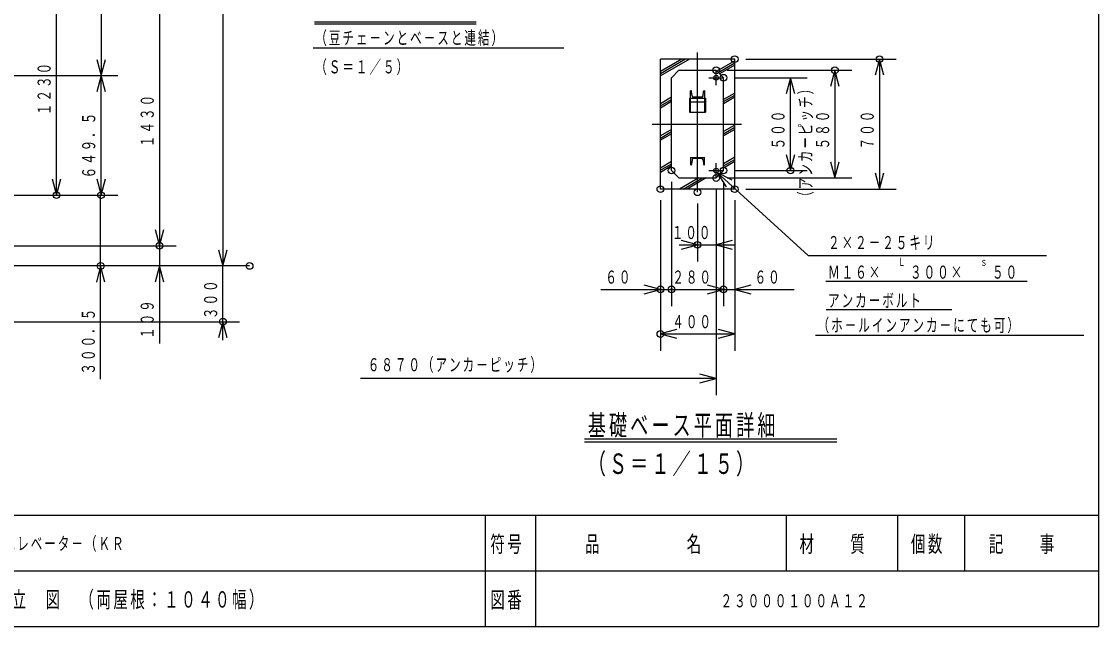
# Model space of a CAD drawing. Units: millimetres, scale not verified, with parts at other scales. Extents: x -8373 to 8307, y -5807 to 5773.
# Drawn here: x 2508 to 8307, y -5807 to -2550 of the extents above; entities that cross this region are included whole.
import ezdxf
from ezdxf.enums import TextEntityAlignment as Align

# ---------------------------------------------------------------- set-up
doc = ezdxf.new("R2010")
doc.units = ezdxf.units.MM
doc.header["$LTSCALE"] = 20
doc.layers.add('0-0_L-1-1', color=4, linetype='Continuous')
doc.layers.add('1-2_NTEXT', color=7, linetype='Continuous')
doc.styles.add('ＭＳ ゴシック', font='')
doc.styles.get('ＭＳ ゴシック').set_extended_font_data('MS Gothic')

msp = doc.modelspace()

# ---------------------------------------------------------------- linework, layer by layer
at = {"layer": '0-0_L-1-1'}
for p, q in [((8307.35, 5772.75), (8307.35, -5807.25)), ((3592.48, 1963.01), (3592.48, -3865.99)), ((2936.06, -971.49), (2936.06, -2840.99)), ((2696.06, -3484.49), (2696.06, -2254.49)), ((3251.2, -2326.99), (3251.2, -3756.99)), ((4086.36, -2552.06), (4955.76, -2552.06)), ((4086.36, -2561.66), (4955.76, -2561.66)), ((4078.85, -2691.63), (5428.25, -2691.63)), ((6148.36, -3469.21), (6148.36, -2715.78)), ((5948.36, -3452.18), (5948.36, -2752.18)), ((6348.36, -2752.18), (5948.36, -2752.18)), ((6084.17, -2752.18), (5948.36, -2830.59)), ((6064.17, -2752.18), (5948.36, -2819.04)), ((6104.17, -2752.18), (5948.36, -2842.13)), ((6348.36, -2761.3), (6252.71, -2816.53)), ((6260.03, -2823.85), (6348.36, -2772.85)), ((6348.36, -3452.18), (6348.36, -2752.18)), ((6408.36, -2752.18), (7218.36, -2752.18)), ((7128.36, -2752.18), (7128.36, -3452.18)), ((484.76, -2840.99), (3026.06, -2840.99)), ((484.76, -2840.99), (3026.06, -2840.99)), ((2936.06, -3484.49), (2936.06, -2840.99)), ((6048.36, -2812.18), (6008.36, -2852.18)), ((6048.36, -2812.18), (6248.36, -2812.18)), ((6288.36, -2852.18), (6248.36, -2812.18)), ((6248.36, -2892.18), (6248.36, -2812.18)), ((6348.36, -2784.4), (6267.35, -2831.17)), ((6308.36, -2812.18), (6978.36, -2812.18)), ((6888.36, -2812.18), (6888.36, -3392.18)), ((6008.36, -3352.18), (6008.36, -2852.18)), ((6208.36, -2852.18), (6288.36, -2852.18)), ((6288.36, -3352.18), (6288.36, -2852.18)), ((6348.36, -2852.18), (6738.36, -2852.18)), ((6648.36, -3352.18), (6648.36, -2852.18)), ((6008.36, -2957.6), (5948.36, -2992.24)), ((6110.86, -3037.18), (6110.86, -2922.18)), ((6112.66, -2922.18), (6110.86, -2922.18)), ((6118.75, -2949.87), (6116.64, -2925.83)), ((6169.99, -2957.18), (6126.72, -2957.18)), ((6177.96, -2949.87), (6180.07, -2925.83)), ((6185.86, -2922.18), (6184.05, -2922.18)), ((6185.86, -2922.18), (6185.86, -3037.18)), ((6348.36, -2934.51), (6288.36, -2969.15)), ((6288.36, -2980.7), (6348.36, -2946.06)), ((6348.36, -2957.6), (6288.36, -2992.24)), ((5948.36, -3003.79), (6008.36, -2969.15)), ((6008.36, -2980.7), (5948.36, -3015.34)), ((6104.86, -2962.18), (6191.86, -2962.18)), ((6104.86, -2962.18), (6104.86, -3037.18)), ((6110.86, -2982.18), (6185.86, -2982.18)), ((6191.86, -2962.18), (6191.86, -3037.18)), ((6104.86, -3037.18), (6191.86, -3037.18)), ((5904.32, -3102.18), (6385.33, -3102.18)), ((6008.36, -3130.81), (5948.36, -3165.45)), ((6348.36, -3107.71), (6288.36, -3142.36)), ((6288.36, -3153.9), (6348.36, -3119.26)), ((6348.36, -3130.81), (6288.36, -3165.45)), ((5948.36, -3177), (6008.36, -3142.36)), ((6008.36, -3153.9), (5948.36, -3188.54)), ((6008.36, -3304.01), (5948.36, -3338.65)), ((6110.86, -3282.18), (6110.86, -3322.18)), ((6110.86, -3282.18), (6185.86, -3282.18)), ((6118.75, -3294.48), (6116.64, -3318.53)), ((6169.99, -3287.18), (6126.72, -3287.18)), ((6177.96, -3294.48), (6180.07, -3318.53)), ((6185.86, -3322.18), (6185.86, -3282.18)), ((6348.36, -3280.92), (6288.36, -3315.56)), ((6288.36, -3327.11), (6348.36, -3292.47)), ((6348.36, -3304.01), (6288.36, -3338.65)), ((5948.36, -3350.2), (6008.36, -3315.56)), ((6008.36, -3327.11), (5948.36, -3361.75)), ((6008.36, -3352.18), (6048.36, -3392.18)), ((6112.66, -3322.18), (6110.86, -3322.18)), ((6185.86, -3322.18), (6184.05, -3322.18)), ((6208.36, -3352.18), (6288.36, -3352.18)), ((6248.36, -3392.18), (6248.36, -3312.18)), ((6248.36, -3392.18), (6288.36, -3352.18)), ((6348.36, -3352.18), (6738.36, -3352.18)), ((6008.36, -3412.18), (6008.36, -4082.18)), ((6008.36, -3412.18), (6008.36, -4082.18)), ((6048.36, -3392.18), (6248.36, -3392.18)), ((6155.65, -3392.18), (6051.73, -3452.18)), ((6071.73, -3452.18), (6175.65, -3392.18)), ((6195.65, -3392.18), (6091.73, -3452.18)), ((6288.36, -3412.18), (6288.36, -4082.18)), ((6288.36, -3412.18), (6288.36, -4082.18)), ((6308.36, -3392.18), (6978.36, -3392.18)), ((6348.36, -3452.18), (5948.36, -3452.18)), ((6248.36, -3452.18), (6248.36, -4562.18)), ((6248.36, -3452.18), (6248.36, -3842.18)), ((6408.36, -3452.18), (7218.36, -3452.18)), ((433.76, -3484.49), (3024.06, -3484.49)), ((433.76, -3484.49), (2786.06, -3484.49)), ((433.76, -3484.49), (3026.06, -3484.49)), ((2934.06, -4474.99), (2934.06, -3484.49)), ((5948.36, -3512.18), (5948.36, -4322.18)), ((5948.36, -3512.18), (5948.36, -4082.18)), ((6148.36, -3529.21), (6148.36, -3842.18)), ((6348.36, -3512.18), (6348.36, -4322.18)), ((6348.36, -3512.18), (6348.36, -4082.18)), ((3251.2, -3657.99), (3251.2, -4282.99)), ((524.76, -3756.99), (3341.2, -3756.99)), ((524.76, -3756.99), (3341.2, -3756.99)), ((6049.36, -3752.18), (6347.36, -3752.18)), ((3736.24, -3865.99), (-7985.72, -3865.99)), ((3676.24, -3865.99), (2844.06, -3865.99)), ((3592.48, -4264.99), (3592.48, -3865.99)), ((5627.36, -3992.18), (6008.36, -3992.18)), ((6008.36, -3992.18), (6288.36, -3992.18)), ((6189.36, -3992.18), (6669.36, -3992.18)), ((6838.51, -3947.02), (7922.95, -3947.02)), ((6840.43, -4101.1), (7517.83, -4101.1)), ((564.76, -4165.99), (3682.48, -4165.99)), ((5948.36, -4232.18), (6348.36, -4232.18)), ((6783.98, -4239.17), (8229.38, -4239.17)), ((6248.36, -4472.18), (4334.21, -4472.18)), ((5540.46, -4797.7), (6899.16, -4797.7)), ((5540.46, -4812.7), (6899.16, -4812.7)), ((-8372.65, -5207.25), (8307.35, -5207.25)), ((5277.35, -5507.25), (5277.35, -5207.25)), ((6627.35, -5507.25), (6627.35, -5207.25)), ((7227.35, -5507.25), (7227.35, -5207.25)), ((7587.35, -5507.25), (7587.35, -5207.25)), ((1557.35, -5507.25), (5007.35, -5507.25)), ((5007.35, -5507.25), (5277.35, -5507.25)), ((5277.35, -5807.25), (5277.35, -5507.25)), ((5277.35, -5507.25), (6627.35, -5507.25)), ((6627.35, -5507.25), (7227.35, -5507.25))]:
    msp.add_line(p, q, dxfattribs=at)
for points in [[(-8372.65, 5772.75), (-8372.65, -5807.25), (8307.35, -5807.25)], [(2912.77, -2754.06), (2936.06, -2840.99), (2959.36, -2754.06)], [(7151.65, -2839.11), (7128.36, -2752.18), (7105.06, -2839.11)], [(2959.36, -2927.93), (2936.06, -2840.99), (2912.77, -2927.93)], [(6911.65, -2899.11), (6888.36, -2812.18), (6865.06, -2899.11)], [(6671.65, -2939.11), (6648.36, -2852.18), (6625.06, -2939.11)], [(6625.06, -3265.24), (6648.36, -3352.18), (6671.65, -3265.24)], [(6865.06, -3305.24), (6888.36, -3392.18), (6911.65, -3305.24)], [(6334.06, -3404.59), (6254.1, -3363.28), (6302.7, -3439.03)], [(6254.1, -3363.28), (6744.13, -3809.5), (8028.37, -3809.5)], [(2672.77, -3397.56), (2696.06, -3484.49), (2719.36, -3397.56)], [(2912.77, -3397.56), (2936.06, -3484.49), (2959.36, -3397.56)], [(7105.06, -3365.24), (7128.36, -3452.18), (7151.65, -3365.24)], [(3227.9, -3670.06), (3251.2, -3756.99), (3274.49, -3670.06)], [(3227.9, -3670.06), (3251.2, -3756.99), (3274.49, -3670.06)], [(6061.42, -3775.47), (6148.36, -3752.18), (6061.42, -3728.88)], [(6335.29, -3728.88), (6248.36, -3752.18), (6335.29, -3775.47)], [(3569.19, -3779.06), (3592.48, -3865.99), (3615.78, -3779.06)], [(2957.36, -3952.92), (2934.06, -3865.99), (2910.77, -3952.92)], [(3274.49, -3952.93), (3251.2, -3865.99), (3227.9, -3952.93)], [(5861.42, -4015.47), (5948.36, -3992.18), (5861.42, -3968.88)], [(6000.86, -3992.18), (6015.86, -3992.18), (6000.86, -3992.18)], [(6201.42, -4015.47), (6288.36, -3992.18), (6201.42, -3968.88)], [(6280.86, -3992.18), (6295.86, -3992.18), (6280.86, -3992.18)], [(6435.29, -3968.88), (6348.36, -3992.18), (6435.29, -4015.47)], [(3615.78, -4252.92), (3592.48, -4165.99), (3569.19, -4252.92)], [(6035.29, -4208.88), (5948.36, -4232.18), (6035.29, -4255.47)], [(6261.42, -4255.47), (6348.36, -4232.18), (6261.42, -4208.88)], [(6161.42, -4495.47), (6248.36, -4472.18), (6161.42, -4448.88)], [(5007.35, -5807.25), (5007.35, -5507.25), (5007.35, -5207.25)], [(7227.35, -5507.25), (7587.35, -5507.25), (8307.35, -5507.25)]]:
    msp.add_lwpolyline(points, dxfattribs=at)
for centre, radius in [((6348.36, -2752.18), 18), ((7128.36, -2752.18), 18), ((6248.36, -2812.18), 18), ((6248.36, -2852.18), 12.5), ((6288.36, -2852.18), 18), ((6888.36, -2812.18), 18), ((6008.36, -3352.18), 18), ((6008.36, -3352.18), 18), ((6248.36, -3352.18), 12.5), ((6288.36, -3352.18), 18), ((6288.36, -3352.18), 18), ((6288.36, -3352.18), 18), ((6648.36, -3352.18), 18), ((6248.36, -3392.18), 18), ((6248.36, -3392.18), 18), ((2696.06, -3484.49), 18), ((2936.06, -3484.49), 18), ((5948.36, -3452.18), 18), ((5948.36, -3452.18), 18), ((6148.36, -3469.21), 18), ((6348.36, -3452.18), 18), ((6348.36, -3452.18), 18), ((6348.36, -3452.18), 18), ((3251.2, -3756.99), 18), ((6148.36, -3752.18), 18), ((2934.06, -3865.99), 18), ((3736.24, -3865.99), 18), ((3736.24, -3865.99), 18), ((5948.36, -3992.18), 18), ((6008.36, -3992.18), 18), ((6288.36, -3992.18), 18), ((3592.48, -4165.99), 18), ((5948.36, -4232.18), 18)]:
    msp.add_circle(centre, radius, dxfattribs=at)
for centre, radius, start, end in [((6112.66, -2926.18), 4, 5, 90), ((6126.72, -2949.18), 8, 185, 270), ((6169.99, -2949.18), 8, 270, 355), ((6184.05, -2926.18), 4, 90, 175), ((6126.72, -3295.18), 8, 90, 175), ((6169.99, -3295.18), 8, 5, 90), ((6112.66, -3318.18), 4, 270, 355), ((6184.05, -3318.18), 4, 185, 270)]:
    msp.add_arc(centre, radius, start, end, dxfattribs=at)

# ---------------------------------------------------------------- texts
at = {"layer": '1-2_NTEXT', "style": 'ＭＳ ゴシック', "width": 0.65}
for s, p in [('Ｌ', (7229.17, -3877.9)), ('ｓ', (7670.77, -3877.9))]:
    msp.add_text(s, height=42.23, dxfattribs=at).set_placement(p, align=Align.BOTTOM_LEFT)
at = {"layer": '1-2_NTEXT', "attachment_point": 7, "style": 'ＭＳ ゴシック'}
for s, insert, char_height in [('\\T1.17;\\W0.65;（豆チェ－ンとベ－スと連結）', (4089.55, -2682.03), 70.38), ('\\T1.17;\\W0.65;（Ｓ＝１／５）', (4089.55, -2838.03), 70.38), ('\\T1.17;\\W0.65;１００', (6009.47, -3722.18), 70.38), ('\\T1.17;\\W0.65;２×２－２５キリ', (6851.13, -3779.5), 70.38), ('\\T1.17;\\W0.65;Ｍ１６×', (6851.13, -3935.5), 70.38), ('\\T1.17;\\W0.65;３００×', (7292.73, -3935.5), 70.38), ('\\T1.17;\\W0.65;５０', (7734.33, -3935.5), 70.38), ('\\T1.17;\\W0.65;６０', (5651.56, -3962.18), 70.38), ('\\T1.17;\\W0.65;２８０', (6012.36, -3962.18), 70.38), ('\\T1.17;\\W0.65;６０', (6455.36, -3962.18), 70.38), ('\\T1.17;\\W0.65;アンカーボルト', (6851.13, -4091.5), 70.38), ('\\T1.17;\\W0.65;４００', (6012.36, -4202.18), 70.38), ('\\T1.17;\\W0.65;（ホ－ルインアンカ－にても可）', (6794.68, -4229.57), 70.38), ('\\T1.17;\\W0.65;６８７０（アンカ－ピッチ）', (4372.21, -4442.18), 70.38), ('\\T1.17;\\W0.65;基礎ベース平面詳細', (5557.31, -4790.2), 110), ('\\T1.17;\\W0.65;（Ｓ＝１／１５）', (5557.31, -5000.2), 110), ('\\T1.17;\\W0.65;ロングスパン工事用エレベータ－（ＫＲ', (1754.35, -5405.25), 70.38), ('\\T1.17;\\W0.65;符号', (5032.35, -5417.25), 87.98), ('\\T1.17;\\W0.65;品\u3000\u3000\u3000\u3000\u3000名', (5542.35, -5417.25), 87.98), ('\\T1.17;\\W0.65;材\u3000\u3000質', (6697.35, -5417.25), 87.98), ('\\T1.17;\\W0.65;個数', (7297.35, -5417.25), 87.98), ('\\T1.17;\\W0.65;記\u3000\u3000事', (7717.35, -5417.25), 87.98), ('\\T1.17;\\W0.65;組\u3000立\u3000図\u3000（両屋根：１０４０幅）', (2272.35, -5717.25), 87.98), ('\\T1.17;\\W0.65;図番', (5032.35, -5717.25), 87.98), ('\\T1.17;\\W0.65;２３０００１００Ａ１２', (6272.35, -5705.25), 70.38)]:
    msp.add_mtext(s, dxfattribs=dict(at, insert=insert, char_height=char_height))
at = {"layer": '1-2_NTEXT', "char_height": 70.38, "attachment_point": 7, "rotation": 90, "style": 'ＭＳ ゴシック'}
for s, insert in [('\\T1.17;\\W0.65;１２３０', (2666.06, -3053.49)), ('\\T1.17;\\W0.65;（アンカーピッチ）', (6774.36, -3526.18)), ('\\T1.17;\\W0.65;１４３０', (3221.2, -3225.99)), ('\\T1.17;\\W0.65;６４９．５', (2906.06, -3394.74)), ('\\T1.17;\\W0.65;５００', (6618.36, -3238.18)), ('\\T1.17;\\W0.65;５８０', (6858.36, -3238.18)), ('\\T1.17;\\W0.65;７００', (7098.36, -3238.18)), ('\\T1.17;\\W0.65;３００', (3562.48, -4151.99)), ('\\T1.17;\\W0.65;３００．５', (2904.06, -4450.79)), ('\\T1.17;\\W0.65;１０９', (3221.2, -4258.79))]:
    msp.add_mtext(s, dxfattribs=dict(at, insert=insert))

doc.saveas('drawing.dxf')
